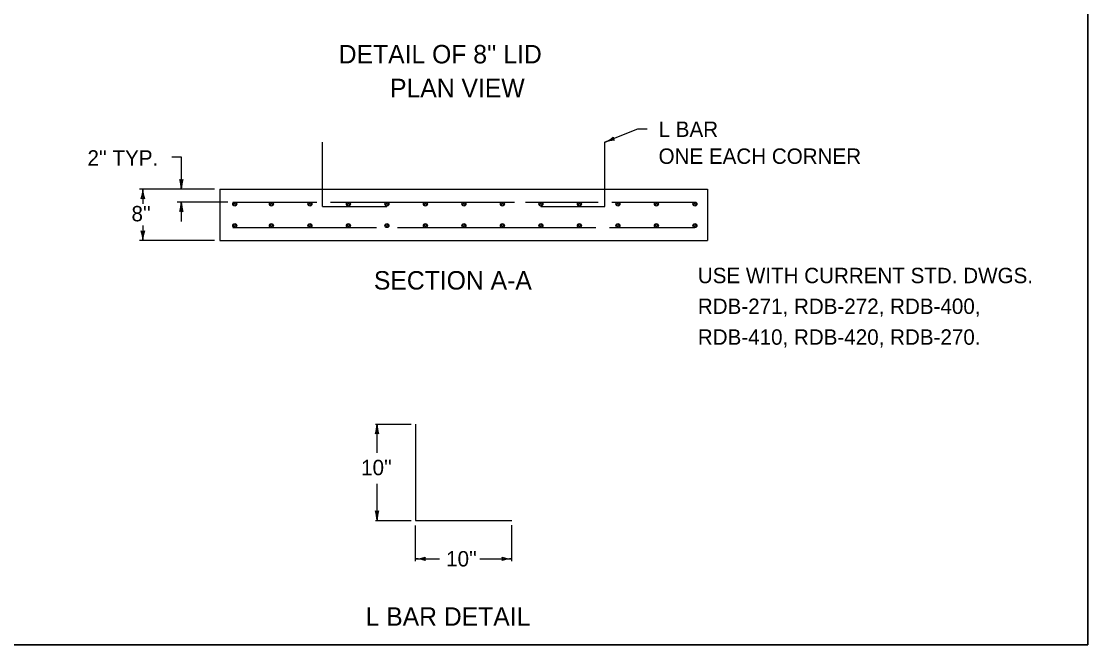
# Model space of a CAD drawing. Extents: x 1007 to 1035.5, y 1000.5 to 1021.5.
# Drawn here: x 1021.65 to 1035.5, y 1000.5 to 1008.6 of the extents above; entities that cross this region are included whole.
import ezdxf

# ---------------------------------------------------------------- set-up
doc = ezdxf.new("R2010")
doc.units = 0
for name, color, linetype in [('Level 1', 7, 'Continuous'), ('Level 10', 7, 'Continuous'), ('Level 11', 7, 'Continuous')]:
    doc.layers.add(name, color=color, linetype=linetype)

msp = doc.modelspace()

# ---------------------------------------------------------------- linework, layer by layer
at = {"layer": 'Level 1'}
for p, q in [((1029.654, 1007.203), (1029.229, 1007.03)), ((1029.779, 1007.203), (1029.654, 1007.203)), ((1025.562, 1006.196), (1025.562, 1007.03)), ((1029.229, 1006.196), (1029.229, 1007.03)), ((1023.604, 1006.842), (1023.729, 1006.842)), ((1023.729, 1006.842), (1023.729, 1006.421)), ((1024.162, 1006.421), (1023.186, 1006.421)), ((1023.229, 1006.421), (1023.229, 1006.231)), ((1024.229, 1006.421), (1030.562, 1006.421)), ((1024.229, 1006.421), (1024.229, 1005.754)), ((1030.562, 1006.421), (1030.562, 1005.754)), ((1024.331, 1006.254), (1023.675, 1006.254)), ((1023.729, 1006.254), (1023.729, 1005.999)), ((1024.396, 1006.254), (1025.488, 1006.254)), ((1025.562, 1006.196), (1026.396, 1006.196)), ((1025.666, 1006.254), (1028.056, 1006.254)), ((1028.199, 1006.254), (1029.141, 1006.254)), ((1028.396, 1006.196), (1029.229, 1006.196)), ((1029.319, 1006.254), (1030.396, 1006.254)), ((1023.229, 1005.949), (1023.229, 1005.754)), ((1024.396, 1005.921), (1026.266, 1005.921)), ((1026.537, 1005.921), (1029.112, 1005.921)), ((1029.291, 1005.921), (1030.396, 1005.921)), ((1024.162, 1005.754), (1023.186, 1005.754)), ((1024.229, 1005.754), (1030.562, 1005.754)), ((1026.25, 1003.366), (1026.712, 1003.366)), ((1026.271, 1002.993), (1026.271, 1003.366)), ((1026.271, 1002.116), (1026.271, 1002.591)), ((1026.25, 1002.116), (1026.712, 1002.116)), ((1026.771, 1001.585), (1026.771, 1002.05)), ((1028.021, 1001.585), (1028.021, 1002.053)), ((1026.771, 1001.616), (1027.082, 1001.616)), ((1027.607, 1001.616), (1028.021, 1001.616))]:
    msp.add_line(p, q, dxfattribs=at)
msp.add_lwpolyline([(1026.771, 1003.366), (1026.771, 1002.116), (1028.021, 1002.116)], dxfattribs=at)
for centre, radius in [((1024.422, 1006.228), 0.026), ((1024.422, 1006.228), 0.013), ((1024.899, 1006.228), 0.026), ((1024.899, 1006.228), 0.013), ((1025.399, 1006.228), 0.026), ((1025.399, 1006.228), 0.013), ((1025.899, 1006.228), 0.026), ((1025.899, 1006.228), 0.013), ((1026.399, 1006.228), 0.026), ((1026.399, 1006.228), 0.013), ((1026.899, 1006.228), 0.026), ((1026.899, 1006.228), 0.013), ((1027.399, 1006.228), 0.026), ((1027.399, 1006.228), 0.013), ((1027.899, 1006.228), 0.026), ((1027.899, 1006.228), 0.013), ((1028.399, 1006.228), 0.026), ((1028.399, 1006.228), 0.013), ((1028.899, 1006.228), 0.026), ((1028.899, 1006.228), 0.013), ((1029.399, 1006.228), 0.026), ((1029.399, 1006.228), 0.013), ((1029.899, 1006.228), 0.026), ((1029.899, 1006.228), 0.013), ((1030.399, 1006.228), 0.026), ((1030.399, 1006.228), 0.013), ((1024.422, 1005.947), 0.026), ((1024.422, 1005.947), 0.013), ((1024.899, 1005.947), 0.026), ((1024.899, 1005.947), 0.013), ((1025.399, 1005.947), 0.026), ((1025.399, 1005.947), 0.013), ((1025.899, 1005.947), 0.026), ((1025.899, 1005.947), 0.013), ((1026.399, 1005.947), 0.026), ((1026.399, 1005.947), 0.013), ((1026.899, 1005.947), 0.026), ((1026.899, 1005.947), 0.013), ((1027.399, 1005.947), 0.026), ((1027.399, 1005.947), 0.013), ((1027.899, 1005.947), 0.026), ((1027.899, 1005.947), 0.013), ((1028.399, 1005.947), 0.026), ((1028.399, 1005.947), 0.013), ((1028.899, 1005.947), 0.026), ((1028.899, 1005.947), 0.013), ((1029.399, 1005.947), 0.026), ((1029.399, 1005.947), 0.013), ((1029.899, 1005.947), 0.026), ((1029.899, 1005.947), 0.013), ((1030.399, 1005.947), 0.026), ((1030.399, 1005.947), 0.013)]:
    msp.add_circle(centre, radius, dxfattribs=at)
for centre, radius, start, end in [((1029.082, 1007.392), 0.391, 292.161, 310.8298), ((1029.367, 1007.086), 0.0313, 160.9356, 243.0523), ((1029.377, 1006.667), 0.391, 93.5081, 112.1549), ((1029.082, 1007.392), 0.391, 292.1488, 292.161), ((1023.729, 1006.569), 0.0313, 228.7746, 310.8913), ((1023.338, 1006.421), 0.391, 0, 18.6688), ((1024.12, 1006.421), 0.391, 161.3472, 179.9939), ((1022.838, 1006.421), 0.391, 341.3472, 359.9939), ((1023.62, 1006.421), 0.391, 180, 198.6688), ((1023.62, 1006.421), 0.391, 179.9878, 180), ((1023.338, 1006.421), 0.391, 359.9878, 0), ((1023.229, 1006.272), 0.0313, 48.7746, 130.8913), ((1023.338, 1006.254), 0.391, 341.3472, 359.9939), ((1023.729, 1006.105), 0.0313, 48.7746, 130.8913), ((1024.12, 1006.254), 0.391, 180, 198.6688), ((1024.12, 1006.254), 0.391, 179.9878, 180), ((1023.229, 1005.902), 0.0313, 228.7746, 310.8913), ((1022.838, 1005.754), 0.391, 0, 18.6688), ((1023.62, 1005.754), 0.391, 161.3472, 179.9939), ((1022.838, 1005.754), 0.391, 359.9878, 0), ((1025.88, 1003.366), 0.391, 341.3472, 359.9939), ((1026.662, 1003.366), 0.391, 180, 198.6688), ((1026.662, 1003.366), 0.391, 179.9878, 180), ((1026.271, 1003.218), 0.0313, 48.7746, 130.8913), ((1026.271, 1002.265), 0.0313, 228.7746, 310.8913), ((1025.88, 1002.116), 0.391, 0, 18.6688), ((1026.662, 1002.116), 0.391, 161.3472, 179.9939), ((1025.88, 1002.116), 0.391, 359.9878, 0), ((1026.771, 1002.007), 0.391, 270, 288.6688), ((1026.771, 1001.225), 0.391, 71.3472, 89.9939), ((1026.771, 1002.007), 0.391, 269.9878, 270), ((1026.919, 1001.616), 0.0313, 138.7746, 220.8913), ((1027.872, 1001.616), 0.0313, 318.7746, 40.8913), ((1028.021, 1002.007), 0.391, 251.3472, 269.9939), ((1028.021, 1001.225), 0.391, 90, 108.6688), ((1028.021, 1001.225), 0.391, 89.9878, 90)]:
    msp.add_arc(centre, radius, start, end, dxfattribs=at)
at = {"layer": 'Level 10'}
for p, q in [((1035.5, 1021.5), (1035.5, 1000.5)), ((1035.5, 1000.5), (1007, 1000.5))]:
    msp.add_line(p, q, dxfattribs=at)
at = {"layer": 'Level 11'}
msp.add_lwpolyline([(1007, 1000.5), (1035.5, 1000.5), (1035.5, 1021.5), (1007, 1021.5)], close=True, dxfattribs=at)

# ---------------------------------------------------------------- texts
at = {"layer": 'Level 1'}
for s, height, p in [("DETAIL OF 8'' LID", 0.24, (1025.773, 1008.056)), ('PLAN VIEW', 0.24, (1026.44, 1007.616)), ('L BAR', 0.2, (1029.927, 1007.1)), ('ONE EACH CORNER', 0.2, (1029.927, 1006.75)), ("2'' TYP.", 0.2, (1022.51, 1006.727)), ("8''", 0.2, (1023.082, 1006.003)), ('SECTION A-A', 0.24, (1026.23, 1005.116)), ('USE WITH CURRENT STD. DWGS.', 0.2, (1030.437, 1005.199)), ('RDB-271, RDB-272, RDB-400,', 0.2, (1030.437, 1004.799)), ('RDB-410, RDB-420, RDB-270.', 0.2, (1030.437, 1004.399)), ("10''", 0.2, (1026.064, 1002.703)), ("10''", 0.2, (1027.168, 1001.517)), ('L BAR DETAIL', 0.24, (1026.122, 1000.746))]:
    msp.add_text(s, height=height, dxfattribs=at).set_placement(p)

doc.saveas('drawing.dxf')
